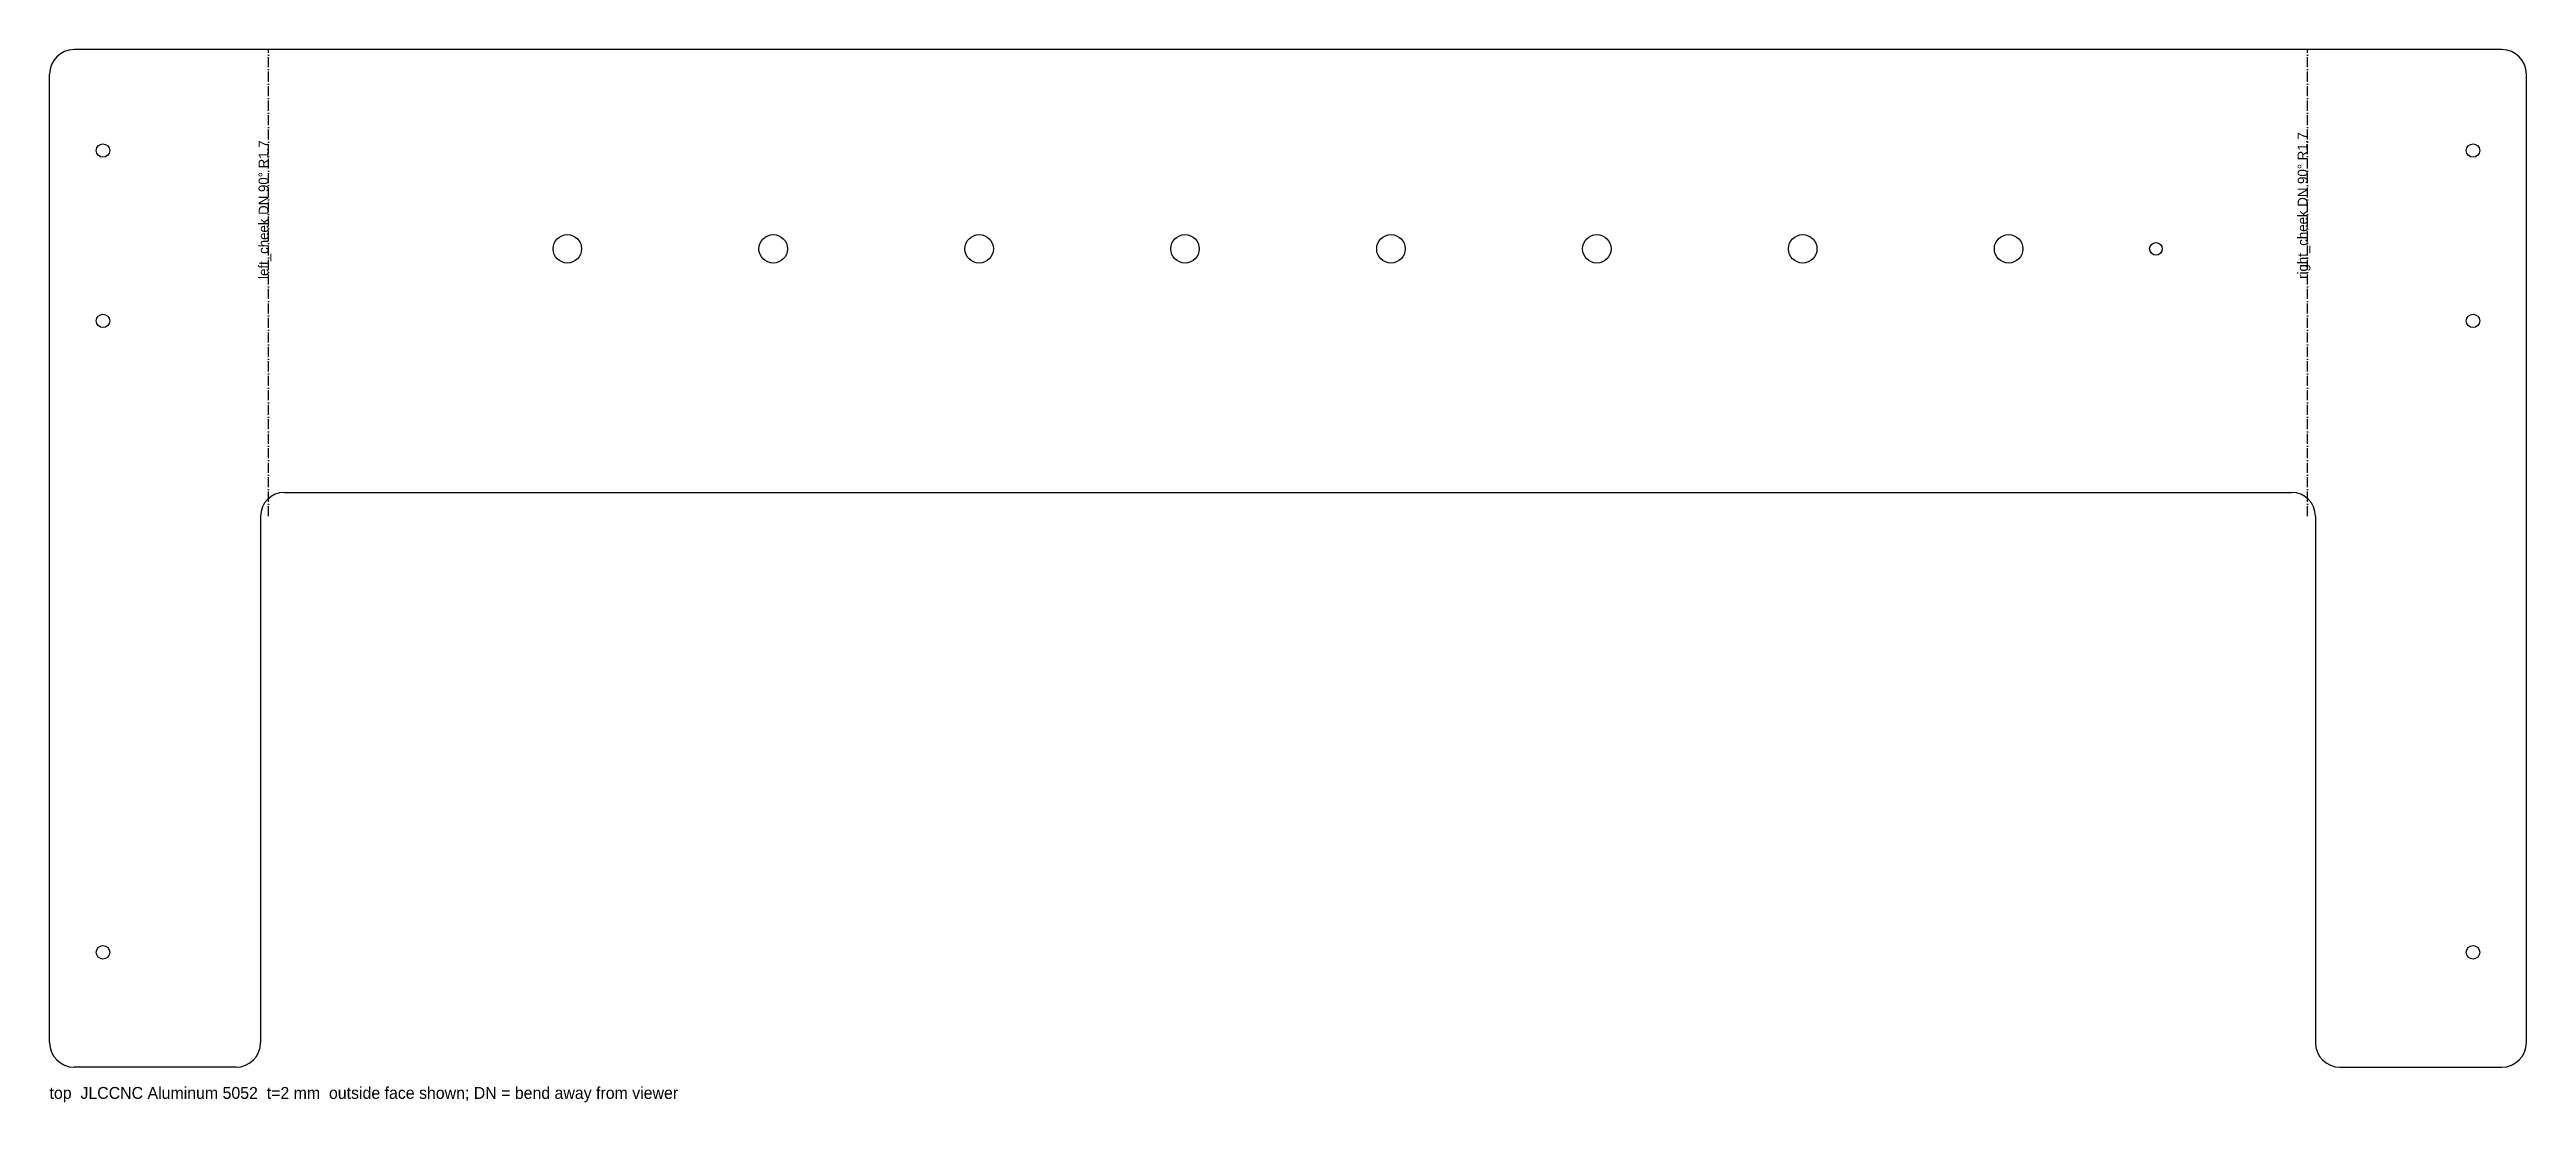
# Model space of a CAD drawing. Header units: millimetres. Extents: x 0 to 626, y -9 to 257.
import ezdxf

# ---------------------------------------------------------------- set-up
doc = ezdxf.new("R2010")
doc.units = ezdxf.units.MM
doc.linetypes.add('DASHDOT', pattern=[3.556, 2.54, -0.508, 0, -0.508])
for name, color, linetype in [('BEND', 1, 'DASHDOT'), ('CUT', 7, 'Continuous'), ('NOTES', 3, 'Continuous')]:
    doc.layers.add(name, color=color, linetype=linetype)

msp = doc.modelspace()

# ---------------------------------------------------------------- linework, layer by layer
at = {"layer": 'BEND'}
for p, q in [((55.29, 139.1), (55.29, 256.9)), ((570.26, 139.1), (570.26, 256.9))]:
    msp.add_line(p, q, dxfattribs=at)
at = {"layer": 'CUT'}
for p, q in [((619.35, 256.9), (6.2, 256.9)), ((0, 6.2), (0, 250.7)), ((625.55, 6.2), (625.55, 250.7)), ((59.3, 145.1), (566.25, 145.1)), ((53.3, 139.1), (53.3, 6.2)), ((572.25, 139.1), (572.25, 6.2)), ((47.1, 0), (6.2, 0)), ((578.45, 0), (619.35, 0))]:
    msp.add_line(p, q, dxfattribs=at)
for centre, radius in [((13.5, 231.4), 1.7), ((612.05, 231.4), 1.7), ((130.77, 206.59), 3.6), ((182.77, 206.59), 3.6), ((234.77, 206.59), 3.6), ((286.77, 206.59), 3.6), ((338.77, 206.59), 3.6), ((390.77, 206.59), 3.6), ((442.77, 206.59), 3.6), ((494.77, 206.59), 3.6), ((531.97, 206.59), 1.6), ((13.5, 188.4), 1.7), ((612.05, 188.4), 1.7), ((13.5, 29), 1.7), ((612.05, 29), 1.7)]:
    msp.add_circle(centre, radius, dxfattribs=at)
for centre, radius, start, end in [((6.2, 250.7), 6.2, 90, 180), ((619.35, 250.7), 6.2, 0, 90), ((59.3, 139.1), 6, 90, -180), ((566.25, 139.1), 6, 0, 90), ((6.2, 6.2), 6.2, -180, -90), ((47.1, 6.2), 6.2, -90, 0), ((578.45, 6.2), 6.2, -180, -90), ((619.35, 6.2), 6.2, -90, 0)]:
    msp.add_arc(centre, radius, start, end, dxfattribs=at)

# ---------------------------------------------------------------- texts
at = {"layer": 'NOTES'}
for s, p in [('left_cheek DN 90° R1.7', (55.29, 199)), ('right_cheek DN 90° R1.7', (570.26, 199))]:
    msp.add_text(s, height=2.5, rotation=90, dxfattribs=at).set_placement(p)
msp.add_text('top  JLCCNC Aluminum 5052  t=2 mm  outside face shown; DN = bend away from viewer', height=3, dxfattribs=at).set_placement((0, -8))

doc.saveas('drawing.dxf')
